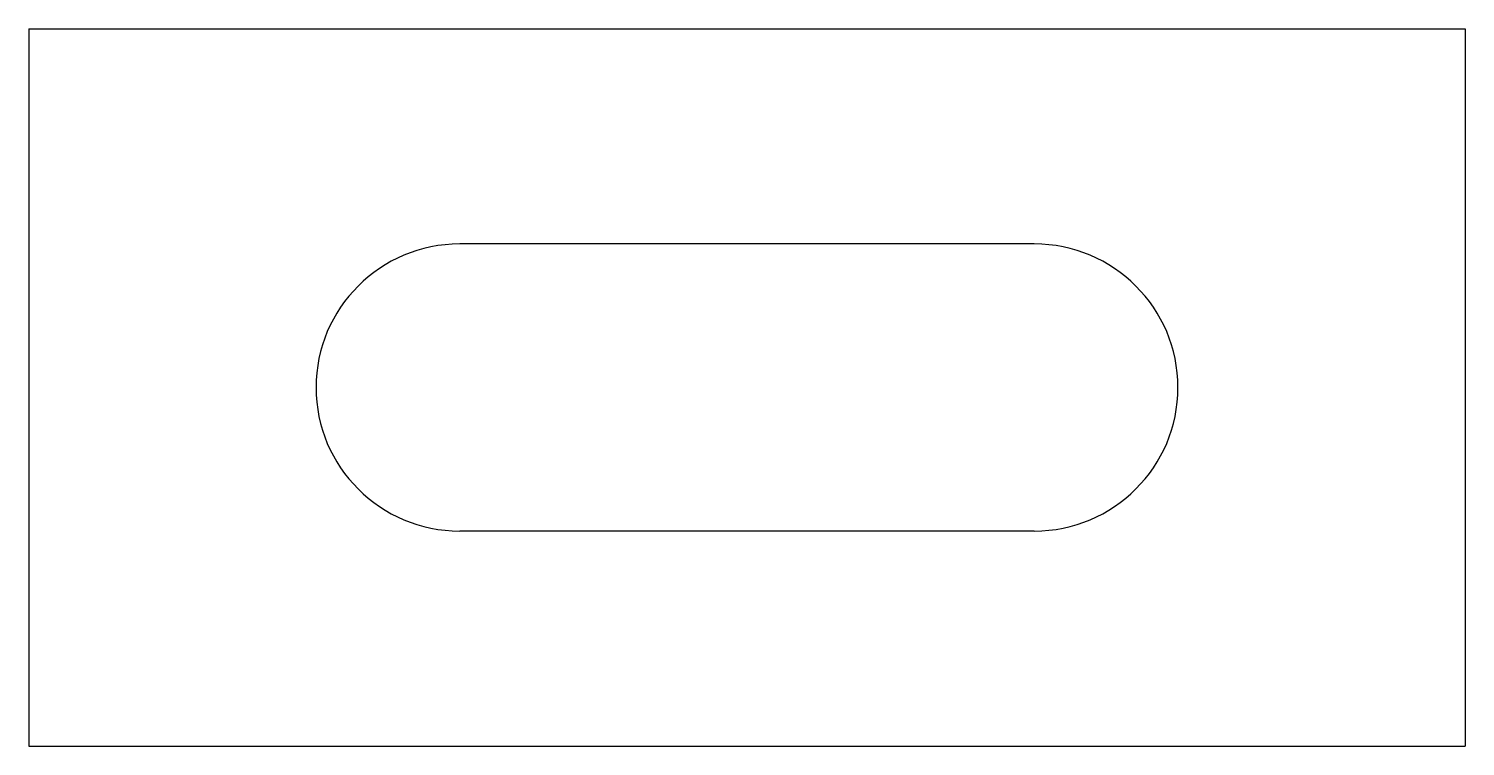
# Model space of a CAD drawing. Header units: metres. Extents: x 0 to 200, y 0 to 100.
import ezdxf

# ---------------------------------------------------------------- set-up
doc = ezdxf.new("R2010")
doc.units = ezdxf.units.M

msp = doc.modelspace()

# ---------------------------------------------------------------- linework, layer by layer
at = {"layer": 'deadzones'}
for p, q in [((140, 70), (60, 70)), ((140, 30), (60, 30))]:
    msp.add_line(p, q, dxfattribs=at)
for centre, start, end in [((60, 50), 90, 270), ((140, 50), 270, 90)]:
    msp.add_arc(centre, 20, start, end, dxfattribs=at)
at = {"layer": 'outer limits'}
for p, q in [((0, 100), (0, 0)), ((0, 100), (200, 100)), ((200, 100), (200, 0)), ((0, 0), (200, 0))]:
    msp.add_line(p, q, dxfattribs=at)

doc.saveas('drawing.dxf')
